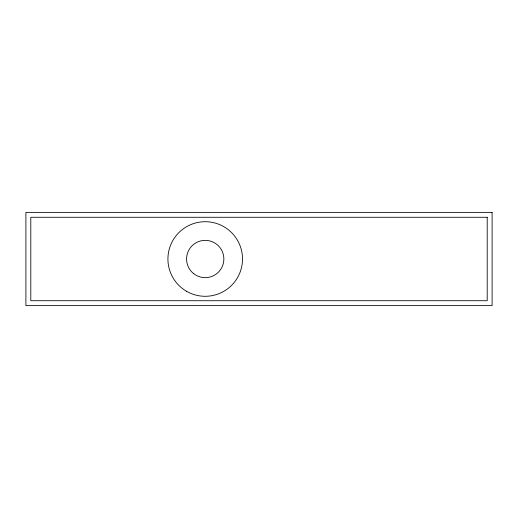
<?xml version="1.0" encoding="UTF-8"?>
<svg xmlns="http://www.w3.org/2000/svg" width="518" height="518" viewBox="0 0 518 518"><rect width="100%" height="100%" fill="white"/><g stroke="black" fill="none" stroke-linecap="round" stroke-linejoin="round"><path stroke-width="0.78" d="M492.1 212.38L25.9 212.38L25.9 305.62L492.1 305.62L492.1 212.38M487.205 217.275L30.795 217.275L30.795 300.725L487.205 300.725L487.205 217.275M193.292 273.336A18.648 18.648 0 0 0 223.595 262.16A18.648 18.648 0 0 0 198.757 241.505A18.648 18.648 0 0 0 193.292 273.336M186.564 291.297A37.296 37.296 0 0 0 242.508 259A37.296 37.296 0 0 0 186.564 226.703A37.296 37.296 0 0 0 186.564 291.297"/></g></svg>
